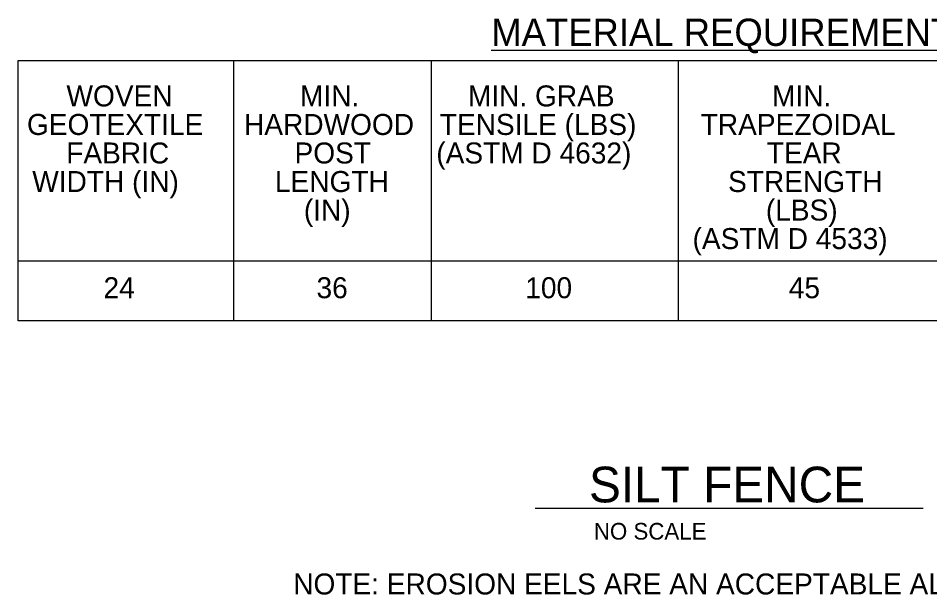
# Model space of a CAD drawing. Extents: x 9881 to 9952, y 9888 to 10017.
# Drawn here: x 9880.96 to 9926.28, y 9890.76 to 9919.43 of the extents above; entities that cross this region are included whole.
import ezdxf

# ---------------------------------------------------------------- set-up
doc = ezdxf.new("R2010")
doc.units = 0
doc.layers.add('G-ANNO-TEXT', color=7, linetype='Continuous')
doc.layers.add('G-ANNO-TTXT', color=7, linetype='Continuous')

msp = doc.modelspace()

# ---------------------------------------------------------------- linework, layer by layer
at = {"layer": 'G-ANNO-TEXT'}
for p, q in [((9904.479, 9917.834), (9930.012, 9917.834)), ((9906.657, 9895.063), (9925.955, 9895.063))]:
    msp.add_line(p, q, dxfattribs=at)
at = {"layer": 'G-ANNO-TTXT'}
for p, q in [((9891.66, 9917.32), (9891.66, 9904.387)), ((9901.495, 9917.32), (9901.495, 9904.387)), ((9913.773, 9917.32), (9913.773, 9904.387)), ((9880.961, 9907.362), (9952.291, 9907.362))]:
    msp.add_line(p, q, dxfattribs=at)
msp.add_lwpolyline([(9880.961, 9917.32), (9952.291, 9917.32), (9952.291, 9904.387), (9880.961, 9904.387)], close=True, dxfattribs=at)

# ---------------------------------------------------------------- texts
at = {"layer": 'G-ANNO-TEXT'}
for s, height, p in [('MIN.', 1.044, (9894.972, 9915.044)), ('HARDWOOD', 1.044, (9892.187, 9913.625)), ('POST', 1.044, (9894.699, 9912.206)), ('LENGTH', 1.044, (9893.723, 9910.787)), ('(IN)', 1.044, (9895.163, 9909.368)), ('NO SCALE', 0.828, (9909.582, 9893.501)), ('NOTE: EROSION EELS ARE AN ACCEPTABLE ALTERNATIVE.', 1.044, (9894.633, 9890.771))]:
    msp.add_text(s, height=height, dxfattribs=at).set_placement(p)
at = {"layer": 'G-ANNO-TTXT'}
for s, height, p in [('MATERIAL REQUIREMENTS', 1.356, (9904.479, 9918.055)), ('WOVEN', 1.044, (9883.36, 9915.044)), ('MIN. GRAB', 1.044, (9903.321, 9915.044)), ('MIN.', 1.044, (9918.441, 9915.044)), ('GEOTEXTILE', 1.044, (9881.395, 9913.625)), ('TENSILE (LBS)', 1.044, (9901.921, 9913.625)), ('TRAPEZOIDAL', 1.044, (9914.893, 9913.625)), ('FABRIC', 1.044, (9883.347, 9912.206)), ('(ASTM D 4632)', 1.044, (9901.748, 9912.206)), ('TEAR', 1.044, (9918.182, 9912.206)), ('WIDTH (IN)', 1.044, (9881.658, 9910.787)), (' STRENGTH', 1.044, (9915.866, 9910.787)), ('(LBS) ', 1.044, (9918.134, 9909.368)), ('(ASTM D 4533)', 1.044, (9914.489, 9907.949)), ('24', 1.044, (9885.202, 9905.505)), ('36', 1.044, (9895.792, 9905.505)), ('100', 1.044, (9906.172, 9905.505)), ('45', 1.044, (9919.275, 9905.505)), ('SILT FENCE', 1.776, (9909.34, 9895.351))]:
    msp.add_text(s, height=height, dxfattribs=at).set_placement(p)

doc.saveas('drawing.dxf')
